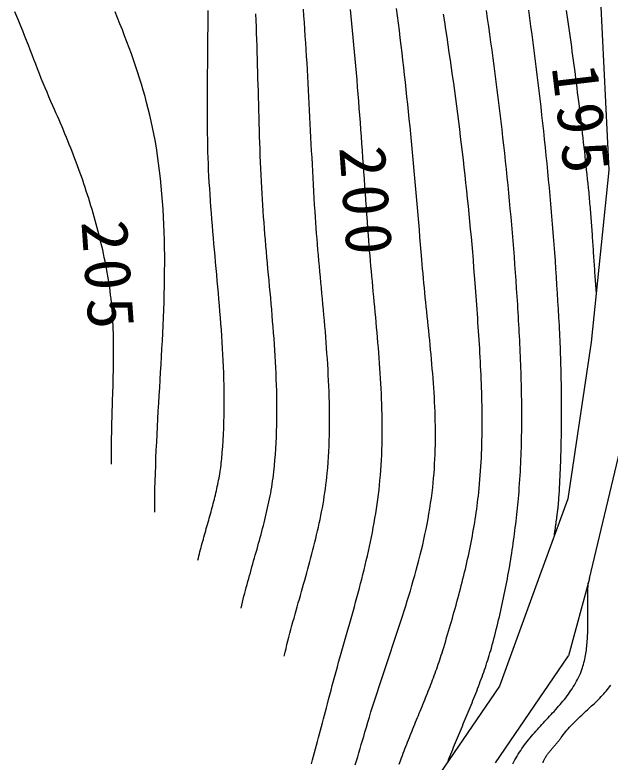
# Model space of a CAD drawing. Units: millimetres, scale not verified. Extents: x 40000 to 680000, y 20000 to 380000.
# Drawn here: x 489594 to 506482, y 239088 to 260276 of the extents above; entities that cross this region are included whole.
import ezdxf

# ---------------------------------------------------------------- set-up
doc = ezdxf.new("R2010")
doc.units = ezdxf.units.MM
doc.header["$LTSCALE"] = 1000
doc.layers.add('M-BGD', color=7, linetype='Continuous', lineweight=25)
doc.styles.add('ＭＳ ゴシック', font='')
doc.styles.get('ＭＳ ゴシック').set_extended_font_data('MS Gothic')

msp = doc.modelspace()

# ---------------------------------------------------------------- linework, layer by layer
at = {"layer": 'M-BGD'}
for p, q in [((506209, 260703), (506443, 255878)), ((506443, 255878), (505949, 251000)), ((505949, 251000), (505284, 246553)), ((505897, 244290), (506755, 247903)), ((505284, 246553), (504481, 244358)), ((504481, 244358), (503343, 241243)), ((505898, 244290), (505300, 242096)), ((503228, 239064), (505300, 242096)), ((503343, 241243), (501509, 238561))]:
    msp.add_line(p, q, dxfattribs=at)
for points in [[(497235, 242095), (497260, 242203), (497287, 242311), (497314, 242419), (497341, 242526), (497369, 242634), (497397, 242741), (497426, 242849), (497455, 242956), (497484, 243064), (497514, 243171), (497544, 243278), (497574, 243386), (497604, 243493), (497635, 243600), (497665, 243707), (497696, 243815), (497726, 243922), (497756, 244029), (497787, 244136), (497817, 244244), (497847, 244351), (497877, 244458), (497907, 244566), (497936, 244673), (497965, 244780), (497994, 244888), (498022, 244995), (498050, 245103), (498077, 245211), (498104, 245319), (498131, 245427), (498156, 245534), (498182, 245643), (498206, 245751), (498230, 245859), (498253, 245968), (498275, 246076), (498296, 246185), (498317, 246294), (498336, 246403), (498355, 246512), (498372, 246621), (498389, 246731), (498405, 246840), (498419, 246950), (498432, 247060), (498444, 247170), (498455, 247281), (498469, 247435), (498480, 247589), (498491, 247743), (498499, 247897), (498507, 248051), (498512, 248206), (498517, 248360), (498520, 248514), (498521, 248669), (498522, 248823), (498521, 248977), (498519, 249132), (498517, 249286), (498513, 249441), (498508, 249595), (498502, 249750), (498495, 249904), (498487, 250059), (498479, 250214), (498470, 250368), (498460, 250523), (498449, 250678), (498438, 250832), (498427, 250987), (498414, 251142), (498402, 251296), (498389, 251451), (498376, 251606), (498362, 251760), (498348, 251915), (498334, 252070), (498320, 252224), (498305, 252379), (498291, 252534), (498276, 252688), (498262, 252843), (498248, 252998), (498234, 253152), (498220, 253307), (498206, 253461), (498192, 253616), (498179, 253771), (498167, 253925), (498154, 254080), (498143, 254234), (498131, 254388), (498121, 254543), (498111, 254697), (498099, 254889), (498087, 255080), (498076, 255271), (498065, 255463), (498055, 255654), (498044, 255846), (498034, 256038), (498024, 256229), (498014, 256421), (498004, 256612), (497995, 256804), (497985, 256996), (497975, 257188), (497965, 257379), (497955, 257571), (497945, 257763), (497935, 257954), (497925, 258146), (497915, 258338), (497904, 258529), (497893, 258721), (497882, 258912), (497870, 259104), (497858, 259295), (497846, 259487), (497834, 259678), (497820, 259870), (497807, 260061), (497793, 260252), (497778, 260443)], [(498009, 239040), (498038, 239146), (498067, 239252), (498096, 239357), (498125, 239463), (498153, 239569), (498182, 239675), (498210, 239781), (498238, 239887), (498267, 239992), (498295, 240098), (498322, 240204), (498350, 240310), (498378, 240416), (498405, 240523), (498433, 240629), (498460, 240735), (498494, 240866), (498528, 240998), (498563, 241129), (498598, 241260), (498634, 241392), (498670, 241523), (498706, 241654), (498743, 241785), (498780, 241916), (498817, 242047), (498854, 242178), (498891, 242310), (498929, 242441), (498966, 242572), (499003, 242703), (499041, 242834), (499078, 242965), (499115, 243096), (499152, 243227), (499189, 243359), (499225, 243490), (499261, 243621), (499297, 243753), (499332, 243884), (499367, 244016), (499402, 244147), (499436, 244279), (499469, 244411), (499502, 244543), (499534, 244675), (499565, 244807), (499596, 244939), (499626, 245071), (499655, 245204), (499683, 245337), (499710, 245469), (499737, 245602), (499762, 245735), (499786, 245869), (499810, 246002), (499832, 246136), (499853, 246270), (499873, 246404), (499891, 246538), (499909, 246672), (499925, 246807), (499939, 246942), (499952, 247077), (499965, 247221), (499976, 247365), (499986, 247509), (499994, 247654), (500001, 247798), (500006, 247943), (500011, 248087), (500014, 248232), (500016, 248376), (500016, 248521), (500016, 248665), (500015, 248810), (500012, 248955), (500009, 249099), (500004, 249244), (499999, 249389), (499993, 249534), (499986, 249678), (499979, 249823), (499971, 249968), (499962, 250113), (499952, 250258), (499942, 250402), (499931, 250547), (499920, 250692), (499908, 250837), (499896, 250982), (499884, 251127), (499871, 251271), (499858, 251416), (499845, 251561), (499832, 251706), (499818, 251851), (499804, 251996), (499790, 252140), (499777, 252285), (499763, 252430), (499749, 252575), (499736, 252719), (499722, 252864), (499709, 253009), (499696, 253153), (499683, 253298), (499671, 253443), (499659, 253587), (499647, 253732), (499636, 253876), (499625, 254021), (499610, 254221), (499596, 254421), (499582, 254622), (499568, 254822), (499554, 255023), (499540, 255223), (499526, 255424), (499511, 255624), (499497, 255825), (499483, 256026), (499469, 256226), (499455, 256427), (499440, 256627), (499426, 256828), (499411, 257028), (499396, 257229), (499381, 257429), (499365, 257630), (499350, 257830), (499334, 258031), (499317, 258231), (499301, 258432), (499284, 258632), (499267, 258832), (499249, 259032), (499231, 259233), (499212, 259433), (499194, 259633), (499174, 259833), (499154, 260033), (499134, 260233), (499113, 260433)], [(499253, 239006), (499287, 239121), (499321, 239237), (499355, 239353), (499389, 239469), (499423, 239585), (499457, 239701), (499491, 239817), (499524, 239933), (499566, 240077), (499609, 240221), (499653, 240365), (499697, 240509), (499742, 240652), (499787, 240796), (499833, 240939), (499880, 241082), (499927, 241226), (499974, 241369), (500021, 241512), (500069, 241655), (500116, 241798), (500164, 241941), (500212, 242084), (500260, 242227), (500308, 242370), (500356, 242513), (500403, 242656), (500451, 242800), (500498, 242943), (500544, 243086), (500591, 243229), (500636, 243373), (500682, 243517), (500726, 243660), (500770, 243804), (500814, 243948), (500856, 244092), (500898, 244236), (500939, 244381), (500979, 244525), (501018, 244670), (501056, 244815), (501093, 244960), (501129, 245106), (501164, 245252), (501197, 245397), (501229, 245544), (501260, 245690), (501289, 245837), (501317, 245984), (501343, 246131), (501367, 246279), (501390, 246426), (501411, 246575), (501431, 246723), (501448, 246872), (501463, 247006), (501475, 247141), (501486, 247275), (501496, 247409), (501504, 247544), (501511, 247678), (501517, 247813), (501521, 247947), (501524, 248082), (501526, 248217), (501526, 248352), (501526, 248486), (501524, 248621), (501522, 248756), (501518, 248891), (501514, 249026), (501508, 249161), (501502, 249296), (501495, 249431), (501487, 249566), (501479, 249701), (501470, 249836), (501460, 249971), (501449, 250106), (501438, 250241), (501427, 250376), (501415, 250512), (501403, 250647), (501390, 250782), (501377, 250917), (501364, 251052), (501350, 251187), (501337, 251322), (501323, 251457), (501309, 251592), (501295, 251727), (501281, 251862), (501267, 251997), (501253, 252132), (501239, 252267), (501226, 252402), (501212, 252537), (501199, 252672), (501186, 252806), (501174, 252941), (501162, 253076), (501150, 253210), (501139, 253345), (501122, 253554), (501104, 253764), (501087, 253973), (501070, 254183), (501052, 254392), (501034, 254602), (501016, 254811), (500998, 255021), (500980, 255230), (500961, 255440), (500943, 255649), (500924, 255859), (500905, 256068), (500885, 256277), (500865, 256487), (500845, 256696), (500825, 256905), (500805, 257115), (500784, 257324), (500762, 257533), (500741, 257742), (500719, 257952), (500697, 258161), (500674, 258370), (500651, 258579), (500627, 258788), (500604, 258997), (500579, 259205), (500555, 259414), (500529, 259623), (500504, 259831), (500478, 260040), (500451, 260249), (500424, 260457)], [(504165, 260410), (504197, 260182), (504228, 259954), (504258, 259725), (504289, 259497), (504318, 259268), (504348, 259040), (504376, 258811), (504405, 258582), (504432, 258353), (504460, 258124), (504487, 257896), (504513, 257667), (504539, 257437), (504564, 257208), (504589, 256979), (504614, 256750), (504638, 256521), (504661, 256291), (504684, 256062), (504707, 255833), (504729, 255603), (504750, 255374), (504771, 255144), (504791, 254915), (504811, 254685), (504831, 254455), (504849, 254226), (504868, 253996), (504885, 253766), (504903, 253536), (504919, 253306), (504935, 253077), (504951, 252847), (504966, 252617), (504980, 252387), (504994, 252157), (505008, 251927), (505021, 251697), (505033, 251467), (505038, 251365), (505043, 251263), (505048, 251161), (505052, 251059), (505057, 250957), (505061, 250856), (505065, 250754), (505068, 250652), (505072, 250550), (505075, 250448), (505078, 250346), (505081, 250244), (505083, 250142), (505086, 250040), (505088, 249938), (505090, 249836), (505091, 249734), (505093, 249631), (505094, 249529), (505095, 249427), (505096, 249325), (505096, 249223), (505096, 249121), (505096, 249019), (505096, 248917), (505096, 248815), (505095, 248713), (505094, 248611), (505093, 248509), (505091, 248407), (505090, 248305), (505088, 248203), (505086, 248101), (505083, 247999), (505080, 247897), (505077, 247795), (505074, 247693), (505071, 247591), (505067, 247489), (505063, 247387), (505059, 247285), (505054, 247183), (505049, 247081), (505044, 246979), (505039, 246878), (505034, 246776), (505028, 246674), (505022, 246572), (505020, 246549), (505019, 246526), (505017, 246503), (505015, 246480), (505013, 246457), (505011, 246434), (505009, 246411), (505007, 246389), (505005, 246366), (505002, 246343), (505000, 246320), (504998, 246297), (504995, 246274), (504992, 246251), (504990, 246228), (504987, 246205), (504984, 246183), (504981, 246160), (504978, 246137), (504975, 246114), (504972, 246091), (504969, 246068), (504966, 246046), (504963, 246023), (504960, 246000), (504957, 245977), (504954, 245954), (504951, 245931), (504947, 245909), (504944, 245886), (504941, 245863), (504938, 245840), (504935, 245817), (504931, 245794), (504928, 245772), (504925, 245749), (504922, 245726), (504919, 245703), (504916, 245680), (504912, 245658), (504909, 245635), (504906, 245612), (504903, 245589), (504900, 245566), (504897, 245543), (504894, 245520), (504892, 245498), (504889, 245475)], [(492336, 247534), (492334, 247643), (492334, 247752), (492333, 247861), (492334, 247970), (492334, 248080), (492336, 248189), (492337, 248298), (492339, 248407), (492342, 248517), (492344, 248626), (492347, 248736), (492350, 248845), (492353, 248954), (492357, 249064), (492360, 249173), (492364, 249283), (492367, 249392), (492371, 249502), (492374, 249611), (492377, 249721), (492380, 249830), (492383, 249939), (492386, 250049), (492388, 250158), (492390, 250267), (492392, 250377), (492393, 250486), (492394, 250595), (492394, 250704), (492394, 250813), (492393, 250922), (492392, 251031), (492390, 251140), (492387, 251249), (492383, 251358), (492379, 251467), (492374, 251576), (492367, 251684), (492360, 251793), (492353, 251901), (492344, 252009), (492334, 252118), (492323, 252226), (492310, 252334), (492297, 252442), (492283, 252550), (492267, 252657), (492250, 252765), (492232, 252871), (492213, 252978), (492194, 253084), (492173, 253190), (492152, 253296), (492130, 253401), (492108, 253507), (492085, 253612), (492061, 253718), (492036, 253823), (492010, 253928), (491984, 254033), (491957, 254138), (491930, 254242), (491902, 254347), (491873, 254451), (491843, 254555), (491813, 254659), (491783, 254763), (491751, 254866), (491719, 254970), (491687, 255073), (491654, 255176), (491620, 255279), (491586, 255382), (491551, 255485), (491516, 255587), (491480, 255690), (491444, 255792), (491407, 255894), (491370, 255996), (491332, 256097), (491294, 256199), (491255, 256300), (491216, 256401), (491176, 256502), (491136, 256603), (491096, 256703), (491055, 256804), (491014, 256904), (490972, 257004), (490930, 257103), (490887, 257203), (490845, 257302), (490802, 257401), (490758, 257500), (490715, 257599), (490670, 257698), (490614, 257824), (490559, 257953), (490504, 258082), (490450, 258212), (490397, 258344), (490343, 258476), (490291, 258610), (490238, 258743), (490186, 258878), (490133, 259013), (490081, 259148), (490029, 259284), (489976, 259419), (489923, 259555), (489870, 259691), (489816, 259826), (489761, 259961), (489706, 260096), (489650, 260230), (489594, 260364)], [(493561, 246174), (493562, 246394), (493564, 246614), (493568, 246834), (493574, 247054), (493580, 247275), (493588, 247495), (493596, 247716), (493606, 247937), (493616, 248157), (493627, 248378), (493639, 248599), (493651, 248820), (493663, 249041), (493676, 249262), (493689, 249483), (493702, 249703), (493715, 249924), (493728, 250145), (493741, 250366), (493754, 250587), (493766, 250808), (493777, 251029), (493788, 251250), (493799, 251470), (493808, 251691), (493817, 251912), (493824, 252132), (493831, 252353), (493836, 252573), (493840, 252793), (493842, 253013), (493843, 253233), (493843, 253453), (493840, 253672), (493836, 253892), (493830, 254111), (493822, 254330), (493812, 254549), (493799, 254768), (493784, 254986), (493767, 255204), (493747, 255422), (493725, 255640), (493700, 255858), (493672, 256075), (493641, 256292), (493607, 256509), (493570, 256726), (493536, 256904), (493501, 257083), (493462, 257260), (493421, 257437), (493378, 257613), (493332, 257789), (493285, 257964), (493235, 258138), (493183, 258312), (493129, 258485), (493074, 258658), (493017, 258830), (492958, 259002), (492897, 259174), (492835, 259345), (492772, 259515), (492707, 259686), (492642, 259856), (492575, 260025), (492507, 260195), (492438, 260364)], [(494786, 244814), (494800, 244874), (494815, 244934), (494830, 244994), (494845, 245053), (494860, 245113), (494876, 245173), (494892, 245232), (494908, 245292), (494924, 245351), (494941, 245411), (494957, 245470), (494974, 245530), (494991, 245589), (495007, 245649), (495024, 245708), (495041, 245768), (495058, 245827), (495075, 245887), (495092, 245946), (495108, 246006), (495125, 246065), (495142, 246125), (495158, 246184), (495174, 246244), (495190, 246303), (495206, 246363), (495222, 246422), (495237, 246482), (495253, 246542), (495267, 246602), (495282, 246661), (495296, 246721), (495310, 246781), (495324, 246841), (495337, 246901), (495350, 246961), (495362, 247022), (495374, 247082), (495385, 247142), (495396, 247203), (495406, 247263), (495416, 247324), (495425, 247384), (495434, 247445), (495442, 247506), (495449, 247567), (495456, 247628), (495462, 247689), (495477, 247863), (495490, 248037), (495502, 248210), (495511, 248384), (495519, 248558), (495525, 248732), (495529, 248906), (495532, 249080), (495533, 249254), (495532, 249428), (495531, 249602), (495528, 249776), (495524, 249950), (495518, 250124), (495512, 250298), (495504, 250472), (495495, 250646), (495486, 250820), (495475, 250995), (495464, 251169), (495452, 251343), (495439, 251517), (495426, 251692), (495412, 251866), (495398, 252040), (495383, 252215), (495368, 252389), (495352, 252563), (495337, 252738), (495321, 252912), (495305, 253086), (495289, 253261), (495273, 253435), (495258, 253610), (495242, 253784), (495227, 253958), (495212, 254133), (495197, 254307), (495183, 254481), (495169, 254656), (495155, 254830), (495143, 255004), (495131, 255179), (495120, 255353), (495109, 255527), (495100, 255701), (495091, 255876), (495084, 256050), (495077, 256223), (495072, 256397), (495067, 256570), (495064, 256744), (495061, 256918), (495059, 257092), (495057, 257266), (495056, 257440), (495056, 257614), (495056, 257788), (495057, 257962), (495058, 258136), (495059, 258310), (495061, 258484), (495062, 258659), (495064, 258833), (495066, 259007), (495068, 259181), (495069, 259355), (495071, 259530), (495072, 259704), (495073, 259878), (495074, 260052), (495074, 260226), (495074, 260400)], [(496010, 243455), (496030, 243539), (496050, 243623), (496071, 243706), (496092, 243790), (496114, 243874), (496136, 243957), (496158, 244041), (496181, 244124), (496204, 244208), (496227, 244291), (496250, 244375), (496274, 244458), (496297, 244541), (496321, 244625), (496344, 244708), (496368, 244791), (496392, 244875), (496415, 244958), (496439, 245041), (496463, 245125), (496486, 245208), (496509, 245292), (496532, 245375), (496555, 245458), (496578, 245542), (496600, 245626), (496622, 245709), (496644, 245793), (496665, 245876), (496686, 245960), (496706, 246044), (496726, 246128), (496746, 246212), (496765, 246296), (496783, 246380), (496801, 246465), (496819, 246549), (496835, 246634), (496851, 246718), (496866, 246803), (496881, 246888), (496895, 246973), (496907, 247058), (496920, 247143), (496931, 247228), (496941, 247314), (496951, 247399), (496959, 247485), (496973, 247649), (496986, 247813), (496997, 247977), (497006, 248141), (497013, 248305), (497019, 248469), (497023, 248633), (497026, 248797), (497028, 248961), (497028, 249125), (497027, 249289), (497025, 249454), (497021, 249618), (497016, 249782), (497011, 249947), (497004, 250111), (496996, 250275), (496988, 250440), (496978, 250604), (496968, 250768), (496957, 250933), (496946, 251097), (496933, 251262), (496921, 251426), (496907, 251591), (496894, 251755), (496880, 251920), (496865, 252084), (496851, 252249), (496836, 252413), (496821, 252578), (496806, 252742), (496791, 252907), (496775, 253071), (496760, 253236), (496745, 253400), (496731, 253565), (496716, 253729), (496702, 253894), (496688, 254058), (496675, 254222), (496662, 254387), (496649, 254551), (496637, 254716), (496626, 254880), (496616, 255044), (496606, 255209), (496597, 255373), (496588, 255555), (496579, 255738), (496571, 255920), (496563, 256103), (496556, 256285), (496550, 256468), (496543, 256651), (496537, 256833), (496531, 257016), (496526, 257199), (496521, 257381), (496516, 257564), (496511, 257747), (496506, 257930), (496501, 258113), (496496, 258296), (496491, 258478), (496486, 258661), (496481, 258844), (496475, 259027), (496470, 259210), (496464, 259392), (496458, 259575), (496451, 259758), (496444, 259941), (496437, 260123), (496430, 260306)], [(500499, 239032), (500533, 239122), (500566, 239212), (500590, 239276), (500613, 239339), (500637, 239403), (500662, 239466), (500686, 239529), (500711, 239593), (500736, 239656), (500761, 239719), (500786, 239782), (500811, 239845), (500836, 239908), (500862, 239970), (500888, 240033), (500913, 240096), (500939, 240159), (500965, 240222), (500991, 240284), (501017, 240347), (501042, 240410), (501068, 240472), (501094, 240535), (501120, 240598), (501146, 240661), (501172, 240723), (501197, 240786), (501223, 240849), (501248, 240912), (501274, 240975), (501299, 241038), (501324, 241101), (501349, 241164), (501374, 241227), (501398, 241290), (501422, 241353), (501446, 241417), (501470, 241480), (501494, 241544), (501517, 241607), (501540, 241671), (501563, 241735), (501586, 241799), (501608, 241863), (501630, 241927), (501651, 241991), (501672, 242055), (501693, 242120), (501713, 242184), (501733, 242249), (501761, 242341), (501789, 242433), (501817, 242524), (501844, 242616), (501872, 242708), (501899, 242800), (501926, 242892), (501953, 242985), (501980, 243077), (502006, 243169), (502033, 243261), (502059, 243354), (502085, 243446), (502111, 243539), (502136, 243632), (502161, 243724), (502186, 243817), (502211, 243910), (502235, 244003), (502259, 244096), (502283, 244189), (502307, 244282), (502330, 244376), (502352, 244469), (502375, 244562), (502396, 244656), (502418, 244749), (502439, 244843), (502460, 244937), (502480, 245030), (502500, 245124), (502519, 245218), (502538, 245312), (502556, 245406), (502574, 245501), (502591, 245595), (502608, 245689), (502625, 245784), (502640, 245878), (502655, 245973), (502670, 246067), (502684, 246162), (502697, 246257), (502710, 246352), (502722, 246447), (502734, 246542), (502745, 246637), (502755, 246732), (502767, 246855), (502779, 246978), (502789, 247102), (502799, 247225), (502807, 247348), (502815, 247472), (502822, 247595), (502829, 247718), (502834, 247842), (502839, 247965), (502843, 248089), (502846, 248213), (502848, 248336), (502850, 248460), (502851, 248584), (502852, 248708), (502852, 248831), (502851, 248955), (502850, 249079), (502848, 249203), (502845, 249327), (502843, 249451), (502839, 249574), (502835, 249698), (502831, 249822), (502826, 249946), (502821, 250070), (502815, 250194), (502809, 250318), (502803, 250442), (502797, 250566), (502790, 250690), (502782, 250814), (502775, 250937), (502767, 251061), (502759, 251185), (502751, 251309), (502743, 251433), (502734, 251556), (502725, 251680), (502716, 251804), (502708, 251927), (502699, 252051), (502689, 252175), (502680, 252298), (502671, 252422), (502662, 252545), (502653, 252668), (502636, 252887), (502619, 253106), (502602, 253325), (502583, 253544), (502565, 253762), (502545, 253981), (502525, 254200), (502505, 254418), (502483, 254637), (502462, 254855), (502439, 255073), (502417, 255292), (502393, 255510), (502369, 255728), (502345, 255947), (502320, 256165), (502295, 256383), (502269, 256601), (502242, 256819), (502215, 257037), (502188, 257255), (502160, 257473), (502132, 257690), (502103, 257908), (502073, 258126), (502044, 258343), (502013, 258561), (501983, 258778), (501952, 258996), (501920, 259213), (501888, 259430), (501856, 259648), (501823, 259865), (501790, 260082), (501756, 260299)], [(501885, 239111), (501911, 239178), (501937, 239244), (501963, 239311), (501990, 239378), (502016, 239444), (502043, 239510), (502070, 239577), (502097, 239643), (502124, 239709), (502152, 239776), (502179, 239842), (502207, 239908), (502234, 239974), (502262, 240040), (502290, 240107), (502317, 240173), (502345, 240239), (502373, 240305), (502401, 240371), (502428, 240437), (502456, 240504), (502483, 240570), (502510, 240636), (502538, 240702), (502565, 240769), (502592, 240835), (502619, 240901), (502645, 240968), (502672, 241035), (502698, 241101), (502724, 241168), (502750, 241235), (502775, 241302), (502800, 241369), (502825, 241436), (502850, 241503), (502874, 241570), (502898, 241638), (502921, 241705), (502944, 241773), (502967, 241840), (502989, 241908), (503011, 241976), (503032, 242045), (503053, 242113), (503074, 242182), (503094, 242250), (503113, 242319), (503138, 242408), (503162, 242496), (503185, 242585), (503209, 242673), (503232, 242762), (503254, 242851), (503277, 242940), (503298, 243029), (503320, 243119), (503341, 243208), (503362, 243297), (503383, 243387), (503403, 243477), (503422, 243566), (503442, 243656), (503461, 243746), (503480, 243836), (503498, 243926), (503516, 244016), (503534, 244106), (503551, 244196), (503568, 244287), (503585, 244377), (503601, 244468), (503617, 244558), (503633, 244649), (503648, 244739), (503663, 244830), (503677, 244921), (503691, 245012), (503705, 245102), (503719, 245193), (503732, 245284), (503745, 245375), (503757, 245466), (503769, 245557), (503781, 245648), (503793, 245739), (503804, 245831), (503815, 245922), (503825, 246013), (503835, 246104), (503845, 246196), (503854, 246287), (503863, 246378), (503872, 246469), (503880, 246561), (503888, 246652), (503898, 246765), (503906, 246877), (503915, 246989), (503922, 247102), (503929, 247214), (503936, 247327), (503942, 247439), (503948, 247552), (503953, 247665), (503957, 247777), (503961, 247890), (503965, 248003), (503968, 248116), (503970, 248228), (503973, 248341), (503974, 248454), (503976, 248567), (503976, 248680), (503977, 248792), (503977, 248905), (503977, 249018), (503976, 249131), (503975, 249244), (503974, 249357), (503972, 249470), (503970, 249583), (503967, 249696), (503965, 249809), (503962, 249921), (503958, 250034), (503955, 250147), (503951, 250260), (503947, 250373), (503942, 250486), (503938, 250599), (503933, 250712), (503928, 250824), (503922, 250937), (503917, 251050), (503911, 251163), (503905, 251276), (503899, 251388), (503893, 251501), (503886, 251614), (503880, 251726), (503873, 251839), (503867, 251951), (503860, 252064), (503845, 252290), (503831, 252516), (503815, 252742), (503799, 252968), (503783, 253194), (503766, 253420), (503748, 253646), (503730, 253872), (503711, 254098), (503692, 254324), (503672, 254549), (503651, 254775), (503630, 255001), (503609, 255226), (503587, 255452), (503564, 255677), (503541, 255903), (503517, 256128), (503493, 256354), (503469, 256579), (503443, 256804), (503418, 257030), (503391, 257255), (503365, 257480), (503338, 257705), (503310, 257930), (503282, 258155), (503253, 258380), (503224, 258605), (503194, 258829), (503164, 259054), (503133, 259279), (503102, 259503), (503071, 259728), (503039, 259952), (503006, 260176), (502974, 260401)], [(506092, 252406), (506087, 252468), (506083, 252529), (506078, 252591), (506074, 252652), (506070, 252714), (506065, 252776), (506061, 252837), (506057, 252899), (506053, 252961), (506049, 253022), (506045, 253084), (506040, 253146), (506036, 253207), (506032, 253269), (506028, 253331), (506024, 253392), (506020, 253454), (506016, 253516), (506012, 253577), (506008, 253639), (506004, 253701), (506000, 253763), (505996, 253824), (505992, 253886), (505987, 253947), (505983, 254009), (505979, 254071), (505975, 254132), (505970, 254194), (505966, 254256), (505961, 254317), (505957, 254379), (505952, 254441), (505947, 254502), (505943, 254564), (505938, 254625), (505933, 254687), (505928, 254749), (505923, 254810), (505917, 254872), (505912, 254933), (505907, 254995), (505901, 255056), (505895, 255118), (505889, 255179), (505884, 255241), (505877, 255302), (505871, 255364), (505858, 255493), (505844, 255623), (505831, 255752), (505817, 255882), (505803, 256011), (505789, 256141), (505775, 256270), (505761, 256400), (505746, 256529), (505732, 256658), (505717, 256788), (505702, 256917), (505687, 257046), (505672, 257176), (505657, 257305), (505642, 257434), (505626, 257564), (505610, 257693), (505594, 257822), (505578, 257951), (505562, 258081), (505546, 258210), (505529, 258339), (505513, 258468), (505496, 258597), (505479, 258726), (505462, 258855), (505445, 258984), (505427, 259113), (505410, 259242), (505392, 259371), (505374, 259500), (505356, 259629), (505338, 259758), (505319, 259887), (505301, 260016), (505282, 260145), (505263, 260274), (505244, 260402)], [(503722, 239041), (503753, 239095), (503783, 239150), (503814, 239204), (503846, 239258), (503878, 239312), (503911, 239365), (503945, 239418), (503981, 239469), (504017, 239521), (504054, 239572), (504092, 239622), (504131, 239672), (504170, 239721), (504210, 239770), (504251, 239819), (504292, 239867), (504334, 239915), (504376, 239963), (504419, 240010), (504462, 240058), (504505, 240105), (504548, 240152), (504592, 240199), (504635, 240245), (504679, 240292), (504722, 240339), (504766, 240386), (504809, 240432), (504852, 240479), (504895, 240526), (504938, 240574), (504980, 240621), (505022, 240669), (505063, 240716), (505104, 240765), (505144, 240813), (505184, 240862), (505223, 240911), (505261, 240961), (505298, 241011), (505335, 241062), (505370, 241113), (505405, 241164), (505438, 241217), (505470, 241269), (505502, 241323), (505532, 241377), (505560, 241432), (505588, 241488), (505614, 241544), (505638, 241602), (505662, 241660), (505680, 241709), (505696, 241758), (505712, 241808), (505727, 241858), (505741, 241908), (505753, 241958), (505765, 242009), (505775, 242060), (505785, 242111), (505794, 242162), (505802, 242213), (505810, 242265), (505816, 242317), (505822, 242368), (505827, 242420), (505832, 242473), (505836, 242525), (505839, 242577), (505842, 242630), (505844, 242683), (505846, 242735), (505848, 242788), (505849, 242841), (505849, 242894), (505850, 242947), (505850, 243000), (505850, 243054), (505850, 243107), (505849, 243160), (505849, 243213), (505848, 243267), (505848, 243320), (505847, 243373), (505847, 243427), (505846, 243480), (505846, 243533), (505846, 243586), (505846, 243640), (505846, 243693), (505846, 243746), (505847, 243799), (505848, 243852), (505850, 243905), (505852, 243958), (505854, 244010), (505857, 244063), (505860, 244115), (505864, 244167)], [(504579, 239068), (504586, 239088), (504594, 239109), (504603, 239129), (504612, 239150), (504622, 239170), (504633, 239190), (504644, 239210), (504656, 239230), (504669, 239250), (504682, 239269), (504695, 239289), (504709, 239309), (504724, 239328), (504738, 239348), (504753, 239367), (504769, 239386), (504784, 239405), (504800, 239425), (504816, 239444), (504832, 239463), (504848, 239482), (504865, 239501), (504881, 239520), (504898, 239538), (504914, 239557), (504930, 239576), (504946, 239595), (504962, 239613), (504978, 239632), (504994, 239651), (505009, 239670), (505025, 239688), (505039, 239707), (505054, 239725), (505068, 239744), (505081, 239763), (505095, 239781), (505125, 239825), (505157, 239867), (505190, 239909), (505224, 239951), (505258, 239992), (505293, 240033), (505329, 240073), (505366, 240112), (505403, 240151), (505441, 240190), (505479, 240229), (505518, 240267), (505557, 240305), (505596, 240343), (505636, 240380), (505676, 240418), (505716, 240455), (505756, 240492), (505797, 240529), (505837, 240566), (505877, 240603), (505917, 240640), (505957, 240678), (505997, 240715), (506036, 240752), (506076, 240790), (506114, 240828), (506153, 240866), (506191, 240904), (506228, 240943), (506265, 240982), (506301, 241021), (506336, 241061), (506371, 241101), (506405, 241141), (506437, 241182), (506469, 241224), (506501, 241266)]]:
    msp.add_lwpolyline(points, dxfattribs=at)

# ---------------------------------------------------------------- texts
at = {"layer": 'M-BGD', "char_height": 1320, "attachment_point": 5, "style": 'ＭＳ ゴシック'}
for s, insert, rotation in [('\\T1.22;195', (505665, 257240), 276.767), ('\\T1.22;200', (499561, 254923), 274.063), ('\\T1.22;205', (492241, 252818), 273.96)]:
    msp.add_mtext(s, dxfattribs=dict(at, insert=insert, rotation=rotation))

doc.saveas('drawing.dxf')
